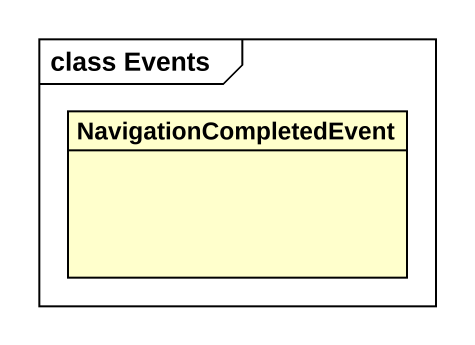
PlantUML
@startuml
mainframe class Events
hide circle
hide empty members
class NavigationCompletedEvent
@enduml
